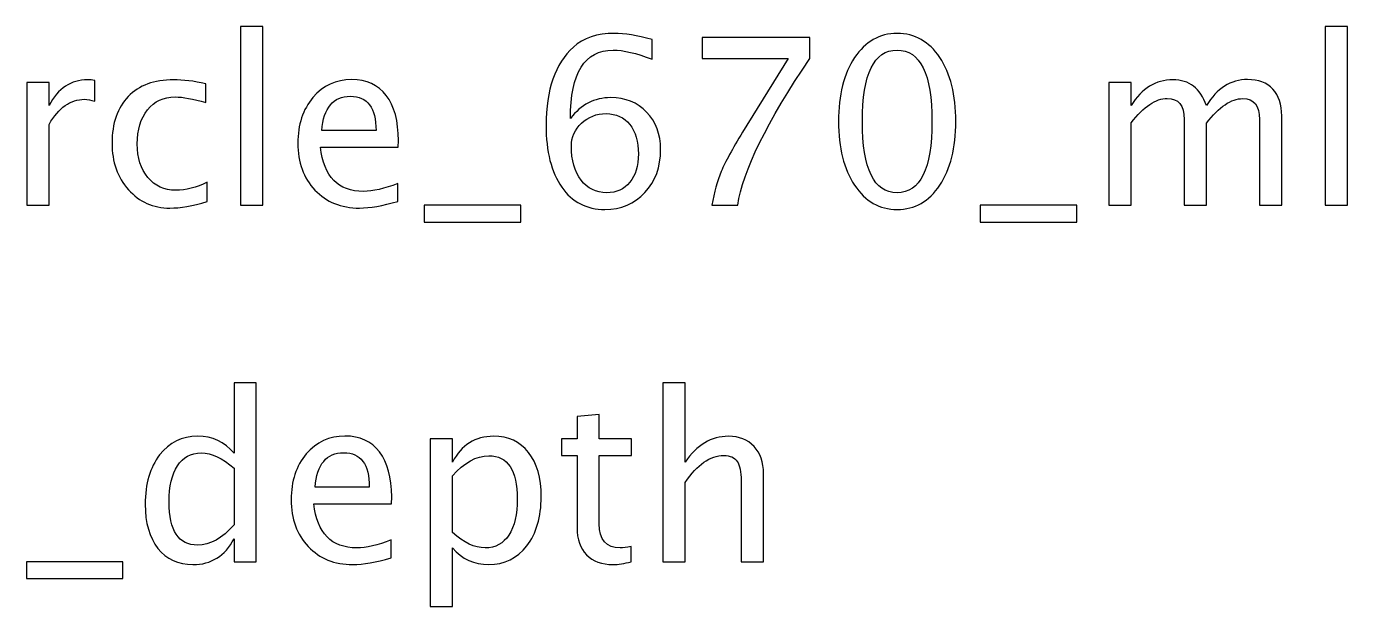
# Model space of a CAD drawing. Header units: centimetres. Extents: x -276 to 74, y -105 to 60.
# Drawn here: x 41.22 to 48.45, y 40.97 to 44.15 of the extents above; entities that cross this region are included whole.
import ezdxf

# ---------------------------------------------------------------- set-up
doc = ezdxf.new("R2010")
doc.units = ezdxf.units.CM
doc.header["$MEASUREMENT"] = 0
doc.layers.add('Layer 1', color=7, linetype='Continuous')

msp = doc.modelspace()

# ---------------------------------------------------------------- linework, layer by layer
at = {"layer": 'Layer 1'}
for points, knots in [([(42.38914, 43.17044), (42.38914, 43.17044), (42.38914, 44.14961), (42.38914, 44.14961), (42.38914, 44.14961), (42.38914, 44.14961), (42.51106, 44.14961), (42.51106, 44.14961), (42.51106, 44.14961), (42.51106, 44.14961), (42.51106, 43.17044), (42.51106, 43.17044), (42.51106, 43.17044), (42.51106, 43.17044), (42.38914, 43.17044), (42.38914, 43.17044)], [0, 0, 0, 0, 0.2, 0.2, 0.2, 0.2, 0.4, 0.4, 0.4, 0.4, 0.6, 0.6, 0.6, 0.6, 1, 1, 1, 1]), ([(48.32871, 43.17044), (48.32871, 43.17044), (48.32871, 44.14961), (48.32871, 44.14961), (48.32871, 44.14961), (48.32871, 44.14961), (48.45063, 44.14961), (48.45063, 44.14961), (48.45063, 44.14961), (48.45063, 44.14961), (48.45063, 43.17044), (48.45063, 43.17044), (48.45063, 43.17044), (48.45063, 43.17044), (48.32871, 43.17044), (48.32871, 43.17044)], [0, 0, 0, 0, 0.2, 0.2, 0.2, 0.2, 0.4, 0.4, 0.4, 0.4, 0.6, 0.6, 0.6, 0.6, 1, 1, 1, 1]), ([(44.19529, 43.64627), (44.25371, 43.72183), (44.32716, 43.75972), (44.41564, 43.75972), (44.41564, 43.75972), (44.49586, 43.75972), (44.56147, 43.73326), (44.6127, 43.68013), (44.6127, 43.68013), (44.66371, 43.62701), (44.68932, 43.55885), (44.68932, 43.47566), (44.68932, 43.47566), (44.68932, 43.3802), (44.66075, 43.30167), (44.60338, 43.24008), (44.60338, 43.24008), (44.54602, 43.17848), (44.47321, 43.14758), (44.38452, 43.14758), (44.38452, 43.14758), (44.28377, 43.14758), (44.2046, 43.18843), (44.14767, 43.26992), (44.14767, 43.26992), (44.09052, 43.35163), (44.06194, 43.46466), (44.06194, 43.6088), (44.06194, 43.6088), (44.06194, 43.80311), (44.11189, 43.94556), (44.21159, 44.03658), (44.21159, 44.03658), (44.26578, 44.08653), (44.34071, 44.11151), (44.43617, 44.11151), (44.43617, 44.11151), (44.49162, 44.11151), (44.56042, 44.10008), (44.64233, 44.07722), (44.64233, 44.07722), (44.64233, 44.07722), (44.64233, 43.97054), (44.64233, 43.97054), (44.64233, 43.97054), (44.55576, 44.00356), (44.48464, 44.02007), (44.42876, 44.02007), (44.42876, 44.02007), (44.27318, 44.02007), (44.19529, 43.8954), (44.19529, 43.64627)], [0, 0, 0, 0, 0.0714286, 0.0714286, 0.0714286, 0.0714286, 0.1428571, 0.1428571, 0.1428571, 0.1428571, 0.2142857, 0.2142857, 0.2142857, 0.2142857, 0.2857143, 0.2857143, 0.2857143, 0.2857143, 0.3571429, 0.3571429, 0.3571429, 0.3571429, 0.4285714, 0.4285714, 0.4285714, 0.4285714, 0.5, 0.5, 0.5, 0.5, 0.5714286, 0.5714286, 0.5714286, 0.5714286, 0.6428571, 0.6428571, 0.6428571, 0.6428571, 0.7142857, 0.7142857, 0.7142857, 0.7142857, 0.7857143, 0.7857143, 0.7857143, 0.7857143, 0.8571429, 0.8571429, 0.8571429, 0.8571429, 1, 1, 1, 1]), ([(44.97041, 43.17044), (44.98226, 43.24198), (44.99941, 43.304), (45.02142, 43.35607), (45.02142, 43.35607), (45.04344, 43.40814), (45.08259, 43.4799), (45.13847, 43.57091), (45.13847, 43.57091), (45.13847, 43.57091), (45.38824, 43.97435), (45.38824, 43.97435), (45.38824, 43.97435), (45.38824, 43.97435), (44.91707, 43.97435), (44.91707, 43.97435), (44.91707, 43.97435), (44.91707, 43.97435), (44.91707, 44.08865), (44.91707, 44.08865), (44.91707, 44.08865), (44.91707, 44.08865), (45.50635, 44.08865), (45.50635, 44.08865), (45.50635, 44.08865), (45.50635, 44.08865), (45.50635, 43.97435), (45.50635, 43.97435), (45.50635, 43.97435), (45.27119, 43.62722), (45.13953, 43.35925), (45.11138, 43.17044), (45.11138, 43.17044), (45.11138, 43.17044), (44.97041, 43.17044), (44.97041, 43.17044)], [0, 0, 0, 0, 0.1, 0.1, 0.1, 0.1, 0.2, 0.2, 0.2, 0.2, 0.3, 0.3, 0.3, 0.3, 0.4, 0.4, 0.4, 0.4, 0.5, 0.5, 0.5, 0.5, 0.6, 0.6, 0.6, 0.6, 0.7, 0.7, 0.7, 0.7, 0.8, 0.8, 0.8, 0.8, 1, 1, 1, 1]), ([(45.98429, 43.14758), (45.88798, 43.14758), (45.8103, 43.19182), (45.75146, 43.28008), (45.75146, 43.28008), (45.6924, 43.36835), (45.66298, 43.48477), (45.66298, 43.62955), (45.66298, 43.62955), (45.66298, 43.77433), (45.6924, 43.89074), (45.75146, 43.97901), (45.75146, 43.97901), (45.8103, 44.06727), (45.88798, 44.11151), (45.98429, 44.11151), (45.98429, 44.11151), (46.08102, 44.11151), (46.1587, 44.06748), (46.21755, 43.97943), (46.21755, 43.97943), (46.27618, 43.89138), (46.3056, 43.77475), (46.3056, 43.62955), (46.3056, 43.62955), (46.3056, 43.48477), (46.27618, 43.36835), (46.21755, 43.28008), (46.21755, 43.28008), (46.1587, 43.19182), (46.08102, 43.14758), (45.98429, 43.14758)], [0, 0, 0, 0, 0.1111111, 0.1111111, 0.1111111, 0.1111111, 0.2222222, 0.2222222, 0.2222222, 0.2222222, 0.3333333, 0.3333333, 0.3333333, 0.3333333, 0.4444444, 0.4444444, 0.4444444, 0.4444444, 0.5555556, 0.5555556, 0.5555556, 0.5555556, 0.6666667, 0.6666667, 0.6666667, 0.6666667, 0.7777778, 0.7777778, 0.7777778, 0.7777778, 1, 1, 1, 1]), ([(45.98408, 43.23902), (46.11129, 43.23902), (46.17479, 43.3692), (46.17479, 43.62955), (46.17479, 43.62955), (46.17479, 43.8899), (46.11129, 44.02007), (45.98408, 44.02007), (45.98408, 44.02007), (45.85729, 44.02007), (45.79379, 43.8899), (45.79379, 43.62955), (45.79379, 43.62955), (45.79379, 43.3692), (45.85729, 43.23902), (45.98408, 43.23902)], [0, 0, 0, 0, 0.2, 0.2, 0.2, 0.2, 0.4, 0.4, 0.4, 0.4, 0.6, 0.6, 0.6, 0.6, 1, 1, 1, 1]), ([(41.21905, 43.17044), (41.21905, 43.17044), (41.21905, 43.84354), (41.21905, 43.84354), (41.21905, 43.84354), (41.21905, 43.84354), (41.34097, 43.84354), (41.34097, 43.84354), (41.34097, 43.84354), (41.34097, 43.84354), (41.34097, 43.71633), (41.34097, 43.71633), (41.34097, 43.71633), (41.38944, 43.81052), (41.45972, 43.85751), (41.552, 43.85751), (41.552, 43.85751), (41.56449, 43.85751), (41.57761, 43.85645), (41.59116, 43.85434), (41.59116, 43.85434), (41.59116, 43.85434), (41.59116, 43.74025), (41.59116, 43.74025), (41.59116, 43.74025), (41.56999, 43.74723), (41.55137, 43.75083), (41.53528, 43.75083), (41.53528, 43.75083), (41.45781, 43.75083), (41.39304, 43.70511), (41.34097, 43.61346), (41.34097, 43.61346), (41.34097, 43.61346), (41.34097, 43.17044), (41.34097, 43.17044), (41.34097, 43.17044), (41.34097, 43.17044), (41.21905, 43.17044), (41.21905, 43.17044)], [0, 0, 0, 0, 0.0909091, 0.0909091, 0.0909091, 0.0909091, 0.1818182, 0.1818182, 0.1818182, 0.1818182, 0.2727273, 0.2727273, 0.2727273, 0.2727273, 0.3636364, 0.3636364, 0.3636364, 0.3636364, 0.4545455, 0.4545455, 0.4545455, 0.4545455, 0.5454545, 0.5454545, 0.5454545, 0.5454545, 0.6363636, 0.6363636, 0.6363636, 0.6363636, 0.7272727, 0.7272727, 0.7272727, 0.7272727, 0.8181818, 0.8181818, 0.8181818, 0.8181818, 1, 1, 1, 1]), ([(42.20605, 43.19076), (42.1271, 43.16705), (42.05894, 43.1552), (42.00158, 43.1552), (42.00158, 43.1552), (41.91056, 43.1552), (41.83521, 43.18886), (41.77531, 43.25595), (41.77531, 43.25595), (41.71541, 43.32326), (41.68535, 43.40814), (41.68535, 43.51038), (41.68535, 43.51038), (41.68535, 43.6196), (41.71498, 43.7049), (41.77425, 43.76586), (41.77425, 43.76586), (41.83352, 43.82703), (41.91628, 43.85751), (42.02254, 43.85751), (42.02254, 43.85751), (42.07482, 43.85751), (42.13366, 43.85031), (42.19843, 43.83592), (42.19843, 43.83592), (42.19843, 43.83592), (42.19843, 43.73305), (42.19843, 43.73305), (42.19843, 43.73305), (42.12964, 43.75337), (42.07355, 43.76353), (42.03037, 43.76353), (42.03037, 43.76353), (41.96771, 43.76353), (41.91755, 43.74004), (41.88008, 43.69326), (41.88008, 43.69326), (41.84262, 43.64648), (41.82378, 43.58404), (41.82378, 43.50614), (41.82378, 43.50614), (41.82378, 43.43058), (41.84325, 43.36962), (41.88199, 43.32284), (41.88199, 43.32284), (41.92072, 43.27627), (41.97131, 43.25299), (42.03418, 43.25299), (42.03418, 43.25299), (42.08985, 43.25299), (42.147, 43.26738), (42.20605, 43.29617), (42.20605, 43.29617), (42.20605, 43.29617), (42.20605, 43.19076), (42.20605, 43.19076)], [0, 0, 0, 0, 0.0666667, 0.0666667, 0.0666667, 0.0666667, 0.1333333, 0.1333333, 0.1333333, 0.1333333, 0.2, 0.2, 0.2, 0.2, 0.2666667, 0.2666667, 0.2666667, 0.2666667, 0.3333333, 0.3333333, 0.3333333, 0.3333333, 0.4, 0.4, 0.4, 0.4, 0.4666667, 0.4666667, 0.4666667, 0.4666667, 0.5333333, 0.5333333, 0.5333333, 0.5333333, 0.6, 0.6, 0.6, 0.6, 0.6666667, 0.6666667, 0.6666667, 0.6666667, 0.7333333, 0.7333333, 0.7333333, 0.7333333, 0.8, 0.8, 0.8, 0.8, 0.8666667, 0.8666667, 0.8666667, 0.8666667, 1, 1, 1, 1]), ([(43.2502, 43.19203), (43.16829, 43.16748), (43.09822, 43.1552), (43.0398, 43.1552), (43.0398, 43.1552), (42.94011, 43.1552), (42.85904, 43.18822), (42.7966, 43.25405), (42.7966, 43.25405), (42.73416, 43.31988), (42.70283, 43.40518), (42.70283, 43.51017), (42.70283, 43.51017), (42.70283, 43.61198), (42.73035, 43.69559), (42.78559, 43.76099), (42.78559, 43.76099), (42.84084, 43.82618), (42.91153, 43.85878), (42.99768, 43.85878), (42.99768, 43.85878), (43.07917, 43.85878), (43.14225, 43.82978), (43.1867, 43.77179), (43.1867, 43.77179), (43.23115, 43.71379), (43.25338, 43.63166), (43.25338, 43.52519), (43.25338, 43.52519), (43.25338, 43.52519), (43.25274, 43.48794), (43.25274, 43.48794), (43.25274, 43.48794), (43.25274, 43.48794), (42.82729, 43.48794), (42.82729, 43.48794), (42.82729, 43.48794), (42.84507, 43.32707), (42.9236, 43.24664), (43.06266, 43.24664), (43.06266, 43.24664), (43.11368, 43.24664), (43.17612, 43.26103), (43.2502, 43.28982), (43.2502, 43.28982), (43.2502, 43.28982), (43.2502, 43.19203), (43.2502, 43.19203)], [0, 0, 0, 0, 0.0769231, 0.0769231, 0.0769231, 0.0769231, 0.1538462, 0.1538462, 0.1538462, 0.1538462, 0.2307692, 0.2307692, 0.2307692, 0.2307692, 0.3076923, 0.3076923, 0.3076923, 0.3076923, 0.3846154, 0.3846154, 0.3846154, 0.3846154, 0.4615385, 0.4615385, 0.4615385, 0.4615385, 0.5384615, 0.5384615, 0.5384615, 0.5384615, 0.6153846, 0.6153846, 0.6153846, 0.6153846, 0.6923077, 0.6923077, 0.6923077, 0.6923077, 0.7692308, 0.7692308, 0.7692308, 0.7692308, 0.8461538, 0.8461538, 0.8461538, 0.8461538, 1, 1, 1, 1]), ([(47.14295, 43.17044), (47.14295, 43.17044), (47.14295, 43.84354), (47.14295, 43.84354), (47.14295, 43.84354), (47.14295, 43.84354), (47.26487, 43.84354), (47.26487, 43.84354), (47.26487, 43.84354), (47.26487, 43.84354), (47.26487, 43.71633), (47.26487, 43.71633), (47.26487, 43.71633), (47.32435, 43.81052), (47.40055, 43.85751), (47.49389, 43.85751), (47.49389, 43.85751), (47.58385, 43.85751), (47.64502, 43.81052), (47.67762, 43.71633), (47.67762, 43.71633), (47.73541, 43.81137), (47.81076, 43.85878), (47.90326, 43.85878), (47.90326, 43.85878), (47.96231, 43.85878), (48.00824, 43.84142), (48.04105, 43.8065), (48.04105, 43.8065), (48.07386, 43.77157), (48.09037, 43.72268), (48.09037, 43.65981), (48.09037, 43.65981), (48.09037, 43.65981), (48.09037, 43.17044), (48.09037, 43.17044), (48.09037, 43.17044), (48.09037, 43.17044), (47.96845, 43.17044), (47.96845, 43.17044), (47.96845, 43.17044), (47.96845, 43.17044), (47.96845, 43.63971), (47.96845, 43.63971), (47.96845, 43.63971), (47.96845, 43.71633), (47.93797, 43.75464), (47.87701, 43.75464), (47.87701, 43.75464), (47.81372, 43.75464), (47.74726, 43.70998), (47.67762, 43.62044), (47.67762, 43.62044), (47.67762, 43.62044), (47.67762, 43.17044), (47.67762, 43.17044), (47.67762, 43.17044), (47.67762, 43.17044), (47.5557, 43.17044), (47.5557, 43.17044), (47.5557, 43.17044), (47.5557, 43.17044), (47.5557, 43.64013), (47.5557, 43.64013), (47.5557, 43.64013), (47.5557, 43.71739), (47.5248, 43.75591), (47.46278, 43.75591), (47.46278, 43.75591), (47.40118, 43.75591), (47.33514, 43.71104), (47.26487, 43.62108), (47.26487, 43.62108), (47.26487, 43.62108), (47.26487, 43.17044), (47.26487, 43.17044), (47.26487, 43.17044), (47.26487, 43.17044), (47.14295, 43.17044), (47.14295, 43.17044)], [0, 0, 0, 0, 0.047619, 0.047619, 0.047619, 0.047619, 0.0952381, 0.0952381, 0.0952381, 0.0952381, 0.1428571, 0.1428571, 0.1428571, 0.1428571, 0.1904762, 0.1904762, 0.1904762, 0.1904762, 0.2380952, 0.2380952, 0.2380952, 0.2380952, 0.2857143, 0.2857143, 0.2857143, 0.2857143, 0.3333333, 0.3333333, 0.3333333, 0.3333333, 0.3809524, 0.3809524, 0.3809524, 0.3809524, 0.4285714, 0.4285714, 0.4285714, 0.4285714, 0.4761905, 0.4761905, 0.4761905, 0.4761905, 0.5238095, 0.5238095, 0.5238095, 0.5238095, 0.5714286, 0.5714286, 0.5714286, 0.5714286, 0.6190476, 0.6190476, 0.6190476, 0.6190476, 0.6666667, 0.6666667, 0.6666667, 0.6666667, 0.7142857, 0.7142857, 0.7142857, 0.7142857, 0.7619048, 0.7619048, 0.7619048, 0.7619048, 0.8095238, 0.8095238, 0.8095238, 0.8095238, 0.8571429, 0.8571429, 0.8571429, 0.8571429, 0.9047619, 0.9047619, 0.9047619, 0.9047619, 1, 1, 1, 1]), ([(42.83364, 43.57938), (42.83364, 43.57938), (43.13082, 43.57938), (43.13082, 43.57938), (43.13082, 43.57938), (43.13082, 43.70469), (43.08404, 43.76734), (42.9907, 43.76734), (42.9907, 43.76734), (42.89672, 43.76734), (42.84444, 43.70469), (42.83364, 43.57938)], [0, 0, 0, 0, 0.25, 0.25, 0.25, 0.25, 0.5, 0.5, 0.5, 0.5, 1, 1, 1, 1]), ([(44.5674, 43.45153), (44.5674, 43.51948), (44.55174, 43.57324), (44.5202, 43.61282), (44.5202, 43.61282), (44.48866, 43.65241), (44.44548, 43.67209), (44.39066, 43.67209), (44.39066, 43.67209), (44.33838, 43.67209), (44.29372, 43.65473), (44.25646, 43.61981), (44.25646, 43.61981), (44.219, 43.5851), (44.20037, 43.54319), (44.20037, 43.49429), (44.20037, 43.49429), (44.20037, 43.41724), (44.21815, 43.35544), (44.2535, 43.30887), (44.2535, 43.30887), (44.28906, 43.2623), (44.33605, 43.23902), (44.39447, 43.23902), (44.39447, 43.23902), (44.4476, 43.23902), (44.48972, 43.25807), (44.52083, 43.29617), (44.52083, 43.29617), (44.55195, 43.33427), (44.5674, 43.38613), (44.5674, 43.45153)], [0, 0, 0, 0, 0.1111111, 0.1111111, 0.1111111, 0.1111111, 0.2222222, 0.2222222, 0.2222222, 0.2222222, 0.3333333, 0.3333333, 0.3333333, 0.3333333, 0.4444444, 0.4444444, 0.4444444, 0.4444444, 0.5555556, 0.5555556, 0.5555556, 0.5555556, 0.6666667, 0.6666667, 0.6666667, 0.6666667, 0.7777778, 0.7777778, 0.7777778, 0.7777778, 1, 1, 1, 1]), ([(43.39519, 43.079), (43.39519, 43.079), (43.39519, 43.17044), (43.39519, 43.17044), (43.39519, 43.17044), (43.39519, 43.17044), (43.92351, 43.17044), (43.92351, 43.17044), (43.92351, 43.17044), (43.92351, 43.17044), (43.92351, 43.079), (43.92351, 43.079), (43.92351, 43.079), (43.92351, 43.079), (43.39519, 43.079), (43.39519, 43.079)], [0, 0, 0, 0, 0.2, 0.2, 0.2, 0.2, 0.4, 0.4, 0.4, 0.4, 0.6, 0.6, 0.6, 0.6, 1, 1, 1, 1]), ([(46.43937, 43.079), (46.43937, 43.079), (46.43937, 43.17044), (46.43937, 43.17044), (46.43937, 43.17044), (46.43937, 43.17044), (46.96769, 43.17044), (46.96769, 43.17044), (46.96769, 43.17044), (46.96769, 43.17044), (46.96769, 43.079), (46.96769, 43.079), (46.96769, 43.079), (46.96769, 43.079), (46.43937, 43.079), (46.43937, 43.079)], [0, 0, 0, 0, 0.2, 0.2, 0.2, 0.2, 0.4, 0.4, 0.4, 0.4, 0.6, 0.6, 0.6, 0.6, 1, 1, 1, 1]), ([(42.35336, 41.21887), (42.35336, 41.21887), (42.35336, 41.34524), (42.35336, 41.34524), (42.35336, 41.34524), (42.30362, 41.25083), (42.22869, 41.20363), (42.12857, 41.20363), (42.12857, 41.20363), (42.04729, 41.20363), (41.98337, 41.23305), (41.9368, 41.29211), (41.9368, 41.29211), (41.89023, 41.35116), (41.86695, 41.43181), (41.86695, 41.53404), (41.86695, 41.53404), (41.86695, 41.6458), (41.89341, 41.73576), (41.94611, 41.80392), (41.94611, 41.80392), (41.99903, 41.87186), (42.06846, 41.90594), (42.15461, 41.90594), (42.15461, 41.90594), (42.2344, 41.90594), (42.30087, 41.87546), (42.35336, 41.81429), (42.35336, 41.81429), (42.35336, 41.81429), (42.35336, 42.19804), (42.35336, 42.19804), (42.35336, 42.19804), (42.35336, 42.19804), (42.47528, 42.19804), (42.47528, 42.19804), (42.47528, 42.19804), (42.47528, 42.19804), (42.47528, 41.21887), (42.47528, 41.21887), (42.47528, 41.21887), (42.47528, 41.21887), (42.35336, 41.21887), (42.35336, 41.21887)], [0, 0, 0, 0, 0.0833333, 0.0833333, 0.0833333, 0.0833333, 0.1666667, 0.1666667, 0.1666667, 0.1666667, 0.25, 0.25, 0.25, 0.25, 0.3333333, 0.3333333, 0.3333333, 0.3333333, 0.4166667, 0.4166667, 0.4166667, 0.4166667, 0.5, 0.5, 0.5, 0.5, 0.5833333, 0.5833333, 0.5833333, 0.5833333, 0.6666667, 0.6666667, 0.6666667, 0.6666667, 0.75, 0.75, 0.75, 0.75, 0.8333333, 0.8333333, 0.8333333, 0.8333333, 1, 1, 1, 1]), ([(44.70137, 41.21887), (44.70137, 41.21887), (44.70137, 42.19804), (44.70137, 42.19804), (44.70137, 42.19804), (44.70137, 42.19804), (44.82329, 42.19804), (44.82329, 42.19804), (44.82329, 42.19804), (44.82329, 42.19804), (44.82329, 41.76476), (44.82329, 41.76476), (44.82329, 41.76476), (44.88785, 41.85895), (44.96701, 41.90594), (45.06057, 41.90594), (45.06057, 41.90594), (45.11941, 41.90594), (45.16619, 41.88753), (45.20069, 41.85048), (45.20069, 41.85048), (45.23519, 41.81365), (45.25255, 41.76391), (45.25255, 41.70168), (45.25255, 41.70168), (45.25255, 41.70168), (45.25255, 41.21887), (45.25255, 41.21887), (45.25255, 41.21887), (45.25255, 41.21887), (45.13063, 41.21887), (45.13063, 41.21887), (45.13063, 41.21887), (45.13063, 41.21887), (45.13063, 41.66189), (45.13063, 41.66189), (45.13063, 41.66189), (45.13063, 41.71184), (45.12322, 41.7474), (45.10862, 41.76857), (45.10862, 41.76857), (45.0938, 41.78995), (45.06946, 41.80053), (45.03538, 41.80053), (45.03538, 41.80053), (44.96045, 41.80053), (44.88975, 41.75164), (44.82329, 41.65385), (44.82329, 41.65385), (44.82329, 41.65385), (44.82329, 41.21887), (44.82329, 41.21887), (44.82329, 41.21887), (44.82329, 41.21887), (44.70137, 41.21887), (44.70137, 41.21887)], [0, 0, 0, 0, 0.0666667, 0.0666667, 0.0666667, 0.0666667, 0.1333333, 0.1333333, 0.1333333, 0.1333333, 0.2, 0.2, 0.2, 0.2, 0.2666667, 0.2666667, 0.2666667, 0.2666667, 0.3333333, 0.3333333, 0.3333333, 0.3333333, 0.4, 0.4, 0.4, 0.4, 0.4666667, 0.4666667, 0.4666667, 0.4666667, 0.5333333, 0.5333333, 0.5333333, 0.5333333, 0.6, 0.6, 0.6, 0.6, 0.6666667, 0.6666667, 0.6666667, 0.6666667, 0.7333333, 0.7333333, 0.7333333, 0.7333333, 0.8, 0.8, 0.8, 0.8, 0.8666667, 0.8666667, 0.8666667, 0.8666667, 1, 1, 1, 1]), ([(44.52738, 41.21908), (44.4897, 41.20871), (44.4569, 41.20363), (44.42917, 41.20363), (44.42917, 41.20363), (44.36694, 41.20363), (44.31847, 41.22141), (44.28375, 41.25697), (44.28375, 41.25697), (44.24883, 41.29253), (44.23147, 41.34185), (44.23147, 41.40514), (44.23147, 41.40514), (44.23147, 41.40514), (44.23147, 41.80053), (44.23147, 41.80053), (44.23147, 41.80053), (44.23147, 41.80053), (44.14723, 41.80053), (44.14723, 41.80053), (44.14723, 41.80053), (44.14723, 41.80053), (44.14723, 41.89197), (44.14723, 41.89197), (44.14723, 41.89197), (44.14723, 41.89197), (44.23147, 41.89197), (44.23147, 41.89197), (44.23147, 41.89197), (44.23147, 41.89197), (44.23147, 42.01368), (44.23147, 42.01368), (44.23147, 42.01368), (44.23147, 42.01368), (44.35339, 42.02532), (44.35339, 42.02532), (44.35339, 42.02532), (44.35339, 42.02532), (44.35339, 41.89197), (44.35339, 41.89197), (44.35339, 41.89197), (44.35339, 41.89197), (44.52992, 41.89197), (44.52992, 41.89197), (44.52992, 41.89197), (44.52992, 41.89197), (44.52992, 41.80053), (44.52992, 41.80053), (44.52992, 41.80053), (44.52992, 41.80053), (44.35339, 41.80053), (44.35339, 41.80053), (44.35339, 41.80053), (44.35339, 41.80053), (44.35339, 41.42715), (44.35339, 41.42715), (44.35339, 41.42715), (44.35339, 41.3391), (44.3917, 41.29507), (44.46811, 41.29507), (44.46811, 41.29507), (44.48441, 41.29507), (44.5041, 41.29782), (44.52738, 41.30311), (44.52738, 41.30311), (44.52738, 41.30311), (44.52738, 41.21908), (44.52738, 41.21908)], [0, 0, 0, 0, 0.0555556, 0.0555556, 0.0555556, 0.0555556, 0.1111111, 0.1111111, 0.1111111, 0.1111111, 0.1666667, 0.1666667, 0.1666667, 0.1666667, 0.2222222, 0.2222222, 0.2222222, 0.2222222, 0.2777778, 0.2777778, 0.2777778, 0.2777778, 0.3333333, 0.3333333, 0.3333333, 0.3333333, 0.3888889, 0.3888889, 0.3888889, 0.3888889, 0.4444444, 0.4444444, 0.4444444, 0.4444444, 0.5, 0.5, 0.5, 0.5, 0.5555556, 0.5555556, 0.5555556, 0.5555556, 0.6111111, 0.6111111, 0.6111111, 0.6111111, 0.6666667, 0.6666667, 0.6666667, 0.6666667, 0.7222222, 0.7222222, 0.7222222, 0.7222222, 0.7777778, 0.7777778, 0.7777778, 0.7777778, 0.8333333, 0.8333333, 0.8333333, 0.8333333, 0.8888889, 0.8888889, 0.8888889, 0.8888889, 1, 1, 1, 1]), ([(43.21357, 41.24046), (43.13166, 41.21591), (43.06159, 41.20363), (43.00317, 41.20363), (43.00317, 41.20363), (42.90348, 41.20363), (42.82241, 41.23665), (42.75997, 41.30248), (42.75997, 41.30248), (42.69753, 41.36831), (42.6662, 41.45361), (42.6662, 41.5586), (42.6662, 41.5586), (42.6662, 41.66041), (42.69372, 41.74402), (42.74896, 41.80942), (42.74896, 41.80942), (42.80421, 41.87461), (42.8749, 41.90721), (42.96105, 41.90721), (42.96105, 41.90721), (43.04254, 41.90721), (43.10562, 41.87821), (43.15007, 41.82022), (43.15007, 41.82022), (43.19452, 41.76222), (43.21675, 41.68009), (43.21675, 41.57362), (43.21675, 41.57362), (43.21675, 41.57362), (43.21611, 41.53637), (43.21611, 41.53637), (43.21611, 41.53637), (43.21611, 41.53637), (42.79066, 41.53637), (42.79066, 41.53637), (42.79066, 41.53637), (42.80844, 41.3755), (42.88697, 41.29507), (43.02603, 41.29507), (43.02603, 41.29507), (43.07705, 41.29507), (43.13949, 41.30946), (43.21357, 41.33825), (43.21357, 41.33825), (43.21357, 41.33825), (43.21357, 41.24046), (43.21357, 41.24046)], [0, 0, 0, 0, 0.0769231, 0.0769231, 0.0769231, 0.0769231, 0.1538462, 0.1538462, 0.1538462, 0.1538462, 0.2307692, 0.2307692, 0.2307692, 0.2307692, 0.3076923, 0.3076923, 0.3076923, 0.3076923, 0.3846154, 0.3846154, 0.3846154, 0.3846154, 0.4615385, 0.4615385, 0.4615385, 0.4615385, 0.5384615, 0.5384615, 0.5384615, 0.5384615, 0.6153846, 0.6153846, 0.6153846, 0.6153846, 0.6923077, 0.6923077, 0.6923077, 0.6923077, 0.7692308, 0.7692308, 0.7692308, 0.7692308, 0.8461538, 0.8461538, 0.8461538, 0.8461538, 1, 1, 1, 1]), ([(43.42714, 40.97376), (43.42714, 40.97376), (43.42714, 41.89197), (43.42714, 41.89197), (43.42714, 41.89197), (43.42714, 41.89197), (43.54906, 41.89197), (43.54906, 41.89197), (43.54906, 41.89197), (43.54906, 41.89197), (43.54906, 41.76476), (43.54906, 41.76476), (43.54906, 41.76476), (43.59901, 41.85895), (43.67416, 41.90594), (43.77427, 41.90594), (43.77427, 41.90594), (43.85534, 41.90594), (43.91905, 41.87652), (43.96562, 41.81746), (43.96562, 41.81746), (44.01219, 41.75841), (44.03547, 41.67776), (44.03547, 41.57553), (44.03547, 41.57553), (44.03547, 41.46419), (44.00901, 41.37423), (43.95631, 41.30608), (43.95631, 41.30608), (43.9036, 41.23771), (43.83418, 41.20363), (43.74824, 41.20363), (43.74824, 41.20363), (43.66844, 41.20363), (43.60198, 41.23411), (43.54906, 41.29528), (43.54906, 41.29528), (43.54906, 41.29528), (43.54906, 40.97376), (43.54906, 40.97376), (43.54906, 40.97376), (43.54906, 40.97376), (43.42714, 40.97376), (43.42714, 40.97376)], [0, 0, 0, 0, 0.0833333, 0.0833333, 0.0833333, 0.0833333, 0.1666667, 0.1666667, 0.1666667, 0.1666667, 0.25, 0.25, 0.25, 0.25, 0.3333333, 0.3333333, 0.3333333, 0.3333333, 0.4166667, 0.4166667, 0.4166667, 0.4166667, 0.5, 0.5, 0.5, 0.5, 0.5833333, 0.5833333, 0.5833333, 0.5833333, 0.6666667, 0.6666667, 0.6666667, 0.6666667, 0.75, 0.75, 0.75, 0.75, 0.8333333, 0.8333333, 0.8333333, 0.8333333, 1, 1, 1, 1]), ([(42.35336, 41.73089), (42.29007, 41.78656), (42.23017, 41.8145), (42.17344, 41.8145), (42.17344, 41.8145), (42.11756, 41.8145), (42.07438, 41.79122), (42.04369, 41.74444), (42.04369, 41.74444), (42.013, 41.69787), (41.99776, 41.63183), (41.99776, 41.54632), (41.99776, 41.54632), (41.99776, 41.38905), (42.04983, 41.31031), (42.15418, 41.31031), (42.15418, 41.31031), (42.22192, 41.31031), (42.28838, 41.34735), (42.35336, 41.42122), (42.35336, 41.42122), (42.35336, 41.42122), (42.35336, 41.73089), (42.35336, 41.73089)], [0, 0, 0, 0, 0.1428571, 0.1428571, 0.1428571, 0.1428571, 0.2857143, 0.2857143, 0.2857143, 0.2857143, 0.4285714, 0.4285714, 0.4285714, 0.4285714, 0.5714286, 0.5714286, 0.5714286, 0.5714286, 0.7142857, 0.7142857, 0.7142857, 0.7142857, 1, 1, 1, 1]), ([(42.79701, 41.62781), (42.79701, 41.62781), (43.09419, 41.62781), (43.09419, 41.62781), (43.09419, 41.62781), (43.09419, 41.75312), (43.04741, 41.81577), (42.95407, 41.81577), (42.95407, 41.81577), (42.86009, 41.81577), (42.80781, 41.75312), (42.79701, 41.62781)], [0, 0, 0, 0, 0.25, 0.25, 0.25, 0.25, 0.5, 0.5, 0.5, 0.5, 1, 1, 1, 1]), ([(43.54906, 41.37931), (43.61193, 41.32322), (43.67183, 41.29507), (43.72877, 41.29507), (43.72877, 41.29507), (43.78486, 41.29507), (43.82825, 41.31857), (43.85873, 41.36534), (43.85873, 41.36534), (43.88942, 41.41212), (43.90466, 41.47795), (43.90466, 41.56304), (43.90466, 41.56304), (43.90466, 41.72052), (43.85259, 41.79926), (43.74845, 41.79926), (43.74845, 41.79926), (43.68029, 41.79926), (43.61383, 41.76243), (43.54906, 41.68856), (43.54906, 41.68856), (43.54906, 41.68856), (43.54906, 41.37931), (43.54906, 41.37931)], [0, 0, 0, 0, 0.1428571, 0.1428571, 0.1428571, 0.1428571, 0.2857143, 0.2857143, 0.2857143, 0.2857143, 0.4285714, 0.4285714, 0.4285714, 0.4285714, 0.5714286, 0.5714286, 0.5714286, 0.5714286, 0.7142857, 0.7142857, 0.7142857, 0.7142857, 1, 1, 1, 1]), ([(41.21671, 41.12743), (41.21671, 41.12743), (41.21671, 41.21887), (41.21671, 41.21887), (41.21671, 41.21887), (41.21671, 41.21887), (41.74503, 41.21887), (41.74503, 41.21887), (41.74503, 41.21887), (41.74503, 41.21887), (41.74503, 41.12743), (41.74503, 41.12743), (41.74503, 41.12743), (41.74503, 41.12743), (41.21671, 41.12743), (41.21671, 41.12743)], [0, 0, 0, 0, 0.2, 0.2, 0.2, 0.2, 0.4, 0.4, 0.4, 0.4, 0.6, 0.6, 0.6, 0.6, 1, 1, 1, 1])]:
    msp.add_open_spline(points, degree=3, knots=knots, dxfattribs=at)

doc.saveas('drawing.dxf')
